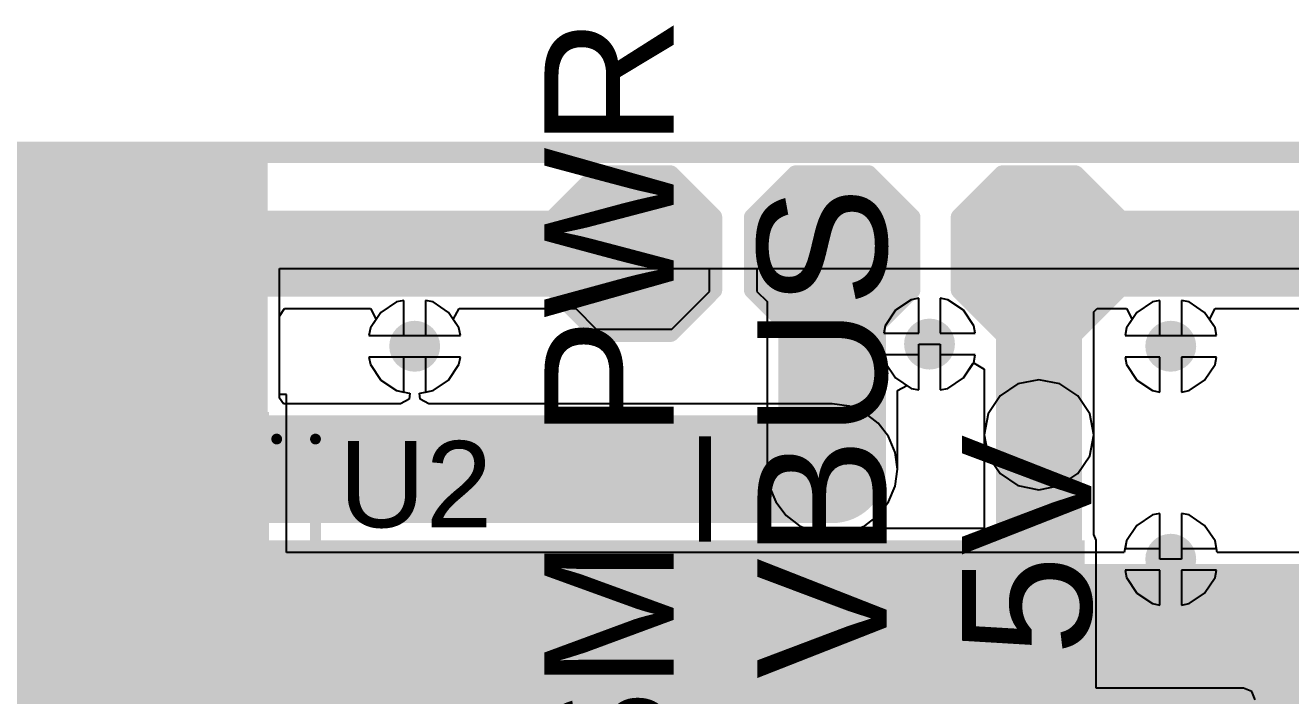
# Model space of a CAD drawing. Header units: millimetres. Extents: x -0.25 to 4.68, y -0.29 to 2.93.
# Drawn here: x 2.709 to 3.297, y 2.623 to 2.934 of the extents above; entities that cross this region are included whole.
import ezdxf

# ---------------------------------------------------------------- set-up
doc = ezdxf.new("R2010")
doc.units = ezdxf.units.MM
doc.header["$MEASUREMENT"] = 0
for name, color, linetype in [('BottomLayer', 5, 'Continuous'), ('BottomSolder', 6, 'Continuous'), ('Mechanical2', 216, 'Continuous'), ('TopLayer', 1, 'Continuous'), ('TopOverlay', 2, 'Continuous'), ('TopPaste', 8, 'Continuous'), ('TopSolder', 216, 'Continuous'), ('ViaHoleLayer', 16, 'Continuous')]:
    doc.layers.add(name, color=color, linetype=linetype)
doc.styles.add('Arial', font='', dxfattribs={"height": 0.2})
doc.styles.get('Arial').set_extended_font_data('Arial')

# ---------------------------------------------------------------- blocks, each defined once
blk = doc.blocks.new('DDPAK_52')
at = {"layer": 'TopLayer'}
for points in [[(-0.2126, 0.32648), (0.2126, 0.32648), (0.2126, 0.05128), (-0.2126, 0.05128)], [(-0.15492, -0.14636), (-0.1128, -0.14636), (-0.1128, -0.2314), (-0.15492, -0.2314)], [(-0.08799, -0.14636), (-0.04587, -0.14636), (-0.04587, -0.2314), (-0.08799, -0.2314)], [(-0.02106, -0.14636), (0.02106, -0.14636), (0.02106, -0.2314), (-0.02106, -0.2314)], [(0.04587, -0.14636), (0.08799, -0.14636), (0.08799, -0.2314), (0.04587, -0.2314)], [(0.1128, -0.14636), (0.15492, -0.14636), (0.15492, -0.2314), (0.1128, -0.2314)]]:
    blk.add_hatch(color=1, dxfattribs=at).paths.add_polyline_path(points)
at = {"layer": 'TopPaste'}
for points in [[(-0.2126, 0.32648), (0.2126, 0.32648), (0.2126, 0.05128), (-0.2126, 0.05128)], [(-0.15492, -0.14636), (-0.1128, -0.14636), (-0.1128, -0.2314), (-0.15492, -0.2314)], [(-0.08799, -0.14636), (-0.04587, -0.14636), (-0.04587, -0.2314), (-0.08799, -0.2314)], [(-0.02106, -0.14636), (0.02106, -0.14636), (0.02106, -0.2314), (-0.02106, -0.2314)], [(0.04587, -0.14636), (0.08799, -0.14636), (0.08799, -0.2314), (0.04587, -0.2314)], [(0.1128, -0.14636), (0.15492, -0.14636), (0.15492, -0.2314), (0.1128, -0.2314)]]:
    blk.add_hatch(color=8, dxfattribs=at).paths.add_polyline_path(points)
at = {"layer": 'TopSolder'}
for points in [[(-0.21457, 0.32844), (0.21457, 0.32844), (0.21457, 0.04931), (-0.21457, 0.04931)], [(-0.15689, -0.14439), (-0.11083, -0.14439), (-0.11083, -0.23337), (-0.15689, -0.23337)], [(-0.08996, -0.14439), (-0.0439, -0.14439), (-0.0439, -0.23337), (-0.08996, -0.23337)], [(-0.02303, -0.14439), (0.02303, -0.14439), (0.02303, -0.23337), (-0.02303, -0.23337)], [(0.0439, -0.14439), (0.08996, -0.14439), (0.08996, -0.23337), (0.0439, -0.23337)], [(0.11083, -0.14439), (0.15689, -0.14439), (0.15689, -0.23337), (0.11083, -0.23337)]]:
    blk.add_hatch(color=216, dxfattribs=at).paths.add_polyline_path(points)
at = {"layer": 'TopOverlay'}
for points, const_width in [([(0.202, 0.35), (-0.202, 0.35)], 0.005), ([(-0.202, 0.332), (-0.202, 0.35)], 0.005), ([(0.202, 0.332), (0.202, 0.35)], 0.005), ([(0.202, 0.35), (0.202, 0.35)], 0.005), ([(-0.202, -0.038), (-0.202, 0.047)], 0.005), ([(0.202, -0.038), (0.202, 0.047)], 0.005), ([(0.202, -0.038), (-0.202, -0.038)], 0.005), ([(-0.162, -0.191), (-0.167, -0.186)], 0.01), ([(-0.167, -0.196), (-0.167, -0.186)], 0.01), ([(-0.167, -0.196), (-0.162, -0.191)], 0.01)]:
    blk.add_lwpolyline(points, dxfattribs=dict(at, const_width=const_width))
for points, const_width in [([(-0.20325, 0.35, 1), (-0.20075, 0.35, 1)], 0.0025), ([(-0.20325, 0.35, 1), (-0.20075, 0.35, 1)], 0.0025), ([(0.20075, 0.35, 1), (0.20325, 0.35, 1)], 0.0025), ([(0.20075, 0.35, 1), (0.20325, 0.35, 1)], 0.0025), ([(0.20075, 0.35, 1), (0.20325, 0.35, 1)], 0.0025), ([(0.20075, 0.35, 1), (0.20325, 0.35, 1)], 0.0025), ([(-0.20325, 0.332, 1), (-0.20075, 0.332, 1)], 0.0025), ([(0.20075, 0.332, 1), (0.20325, 0.332, 1)], 0.0025), ([(-0.20325, 0.047, 1), (-0.20075, 0.047, 1)], 0.0025), ([(0.20075, 0.047, 1), (0.20325, 0.047, 1)], 0.0025), ([(-0.20325, -0.038, 1), (-0.20075, -0.038, 1)], 0.0025), ([(-0.20325, -0.038, 1), (-0.20075, -0.038, 1)], 0.0025), ([(0.20075, -0.038, 1), (0.20325, -0.038, 1)], 0.0025), ([(0.20075, -0.038, 1), (0.20325, -0.038, 1)], 0.0025), ([(-0.1695, -0.186, 1), (-0.1645, -0.186, 1)], 0.005), ([(-0.1695, -0.186, 1), (-0.1645, -0.186, 1)], 0.005), ([(-0.1645, -0.191, 1), (-0.1595, -0.191, 1)], 0.005), ([(-0.1645, -0.191, 1), (-0.1595, -0.191, 1)], 0.005), ([(-0.1695, -0.196, 1), (-0.1645, -0.196, 1)], 0.005), ([(-0.1695, -0.196, 1), (-0.1645, -0.196, 1)], 0.005)]:
    blk.add_lwpolyline(points, format="xyb", close=True, dxfattribs=dict(at, const_width=const_width))
blk = doc.blocks.new('T__________106')
at = {"layer": 'TopLayer'}
blk.add_hatch(color=1, dxfattribs=at).paths.add_polyline_path([(0.015, 0.03), (-0.015, 0.03), (-0.03, 0.015), (-0.03, -0.015), (-0.015, -0.03), (0.015, -0.03), (0.03, -0.015), (0.03, 0.015)])
at = {"layer": 'TopPaste'}
blk.add_hatch(color=8, dxfattribs=at).paths.add_polyline_path([(0.015, 0.03), (-0.015, 0.03), (-0.03, 0.015), (-0.03, -0.015), (-0.015, -0.03), (0.015, -0.03), (0.03, -0.015), (0.03, 0.015)])
at = {"layer": 'TopSolder'}
blk.add_hatch(color=216, dxfattribs=at).paths.add_polyline_path([(0.017, 0.034), (-0.017, 0.034), (-0.034, 0.017), (-0.034, -0.017), (-0.017, -0.034), (0.017, -0.034), (0.034, -0.017), (0.034, 0.017)])
at = {"layer": 'TopOverlay', "const_width": 0.00787}
for points in [[(-0.037, 0.017), (-0.017, 0.037)], [(-0.017, 0.037), (0.017, 0.037)], [(-0.017, 0.037), (0.017, 0.037)], [(0.017, 0.037), (0.037, 0.017)], [(-0.037, -0.017), (-0.037, 0.017)], [(0.037, -0.017), (0.037, 0.017)], [(-0.037, -0.017), (-0.017, -0.037)], [(0.017, -0.037), (0.037, -0.017)], [(-0.017, -0.037), (0.017, -0.037)], [(-0.017, -0.037), (0.017, -0.037)]]:
    blk.add_lwpolyline(points, dxfattribs=at)
at = {"layer": 'TopOverlay', "const_width": 0.00394}
for points in [[(-0.01897, 0.037, 1), (-0.01503, 0.037, 1)], [(-0.01897, 0.037, 1), (-0.01503, 0.037, 1)], [(-0.01897, 0.037, 1), (-0.01503, 0.037, 1)], [(0.01503, 0.037, 1), (0.01897, 0.037, 1)], [(0.01503, 0.037, 1), (0.01897, 0.037, 1)], [(0.01503, 0.037, 1), (0.01897, 0.037, 1)], [(-0.03897, 0.017, 1), (-0.03503, 0.017, 1)], [(-0.03897, 0.017, 1), (-0.03503, 0.017, 1)], [(0.03503, 0.017, 1), (0.03897, 0.017, 1)], [(0.03503, 0.017, 1), (0.03897, 0.017, 1)], [(-0.03897, -0.017, 1), (-0.03503, -0.017, 1)], [(-0.03897, -0.017, 1), (-0.03503, -0.017, 1)], [(0.03503, -0.017, 1), (0.03897, -0.017, 1)], [(0.03503, -0.017, 1), (0.03897, -0.017, 1)], [(-0.01897, -0.037, 1), (-0.01503, -0.037, 1)], [(-0.01897, -0.037, 1), (-0.01503, -0.037, 1)], [(-0.01897, -0.037, 1), (-0.01503, -0.037, 1)], [(0.01503, -0.037, 1), (0.01897, -0.037, 1)], [(0.01503, -0.037, 1), (0.01897, -0.037, 1)], [(0.01503, -0.037, 1), (0.01897, -0.037, 1)]]:
    blk.add_lwpolyline(points, format="xyb", close=True, dxfattribs=at)
blk = doc.blocks.new('T__________108')
at = {"layer": 'TopLayer'}
blk.add_hatch(color=1, dxfattribs=at).paths.add_polyline_path([(0.015, 0.03), (-0.015, 0.03), (-0.03, 0.015), (-0.03, -0.015), (-0.015, -0.03), (0.015, -0.03), (0.03, -0.015), (0.03, 0.015)])
at = {"layer": 'TopPaste'}
blk.add_hatch(color=8, dxfattribs=at).paths.add_polyline_path([(0.015, 0.03), (-0.015, 0.03), (-0.03, 0.015), (-0.03, -0.015), (-0.015, -0.03), (0.015, -0.03), (0.03, -0.015), (0.03, 0.015)])
at = {"layer": 'TopSolder'}
blk.add_hatch(color=216, dxfattribs=at).paths.add_polyline_path([(0.017, 0.034), (-0.017, 0.034), (-0.034, 0.017), (-0.034, -0.017), (-0.017, -0.034), (0.017, -0.034), (0.034, -0.017), (0.034, 0.017)])
at = {"layer": 'TopOverlay', "const_width": 0.00787}
for points in [[(-0.037, 0.017), (-0.017, 0.037)], [(-0.017, 0.037), (0.017, 0.037)], [(-0.017, 0.037), (0.017, 0.037)], [(0.017, 0.037), (0.037, 0.017)], [(-0.037, -0.017), (-0.037, 0.017)], [(0.037, -0.017), (0.037, 0.017)], [(-0.037, -0.017), (-0.017, -0.037)], [(0.017, -0.037), (0.037, -0.017)], [(-0.017, -0.037), (0.017, -0.037)], [(-0.017, -0.037), (0.017, -0.037)]]:
    blk.add_lwpolyline(points, dxfattribs=at)
at = {"layer": 'TopOverlay', "const_width": 0.00394}
for points in [[(-0.01897, 0.037, 1), (-0.01503, 0.037, 1)], [(-0.01897, 0.037, 1), (-0.01503, 0.037, 1)], [(-0.01897, 0.037, 1), (-0.01503, 0.037, 1)], [(0.01503, 0.037, 1), (0.01897, 0.037, 1)], [(0.01503, 0.037, 1), (0.01897, 0.037, 1)], [(0.01503, 0.037, 1), (0.01897, 0.037, 1)], [(-0.03897, 0.017, 1), (-0.03503, 0.017, 1)], [(-0.03897, 0.017, 1), (-0.03503, 0.017, 1)], [(0.03503, 0.017, 1), (0.03897, 0.017, 1)], [(0.03503, 0.017, 1), (0.03897, 0.017, 1)], [(-0.03897, -0.017, 1), (-0.03503, -0.017, 1)], [(-0.03897, -0.017, 1), (-0.03503, -0.017, 1)], [(0.03503, -0.017, 1), (0.03897, -0.017, 1)], [(0.03503, -0.017, 1), (0.03897, -0.017, 1)], [(-0.01897, -0.037, 1), (-0.01503, -0.037, 1)], [(-0.01897, -0.037, 1), (-0.01503, -0.037, 1)], [(-0.01897, -0.037, 1), (-0.01503, -0.037, 1)], [(0.01503, -0.037, 1), (0.01897, -0.037, 1)], [(0.01503, -0.037, 1), (0.01897, -0.037, 1)], [(0.01503, -0.037, 1), (0.01897, -0.037, 1)]]:
    blk.add_lwpolyline(points, format="xyb", close=True, dxfattribs=at)
blk = doc.blocks.new('T__________109')
at = {"layer": 'TopLayer'}
blk.add_hatch(color=1, dxfattribs=at).paths.add_polyline_path([(0.015, 0.03), (-0.015, 0.03), (-0.03, 0.015), (-0.03, -0.015), (-0.015, -0.03), (0.015, -0.03), (0.03, -0.015), (0.03, 0.015)])
at = {"layer": 'TopPaste'}
blk.add_hatch(color=8, dxfattribs=at).paths.add_polyline_path([(0.015, 0.03), (-0.015, 0.03), (-0.03, 0.015), (-0.03, -0.015), (-0.015, -0.03), (0.015, -0.03), (0.03, -0.015), (0.03, 0.015)])
at = {"layer": 'TopSolder'}
blk.add_hatch(color=216, dxfattribs=at).paths.add_polyline_path([(0.017, 0.034), (-0.017, 0.034), (-0.034, 0.017), (-0.034, -0.017), (-0.017, -0.034), (0.017, -0.034), (0.034, -0.017), (0.034, 0.017)])
at = {"layer": 'TopOverlay', "const_width": 0.00787}
for points in [[(-0.037, 0.017), (-0.017, 0.037)], [(-0.017, 0.037), (0.017, 0.037)], [(-0.017, 0.037), (0.017, 0.037)], [(0.017, 0.037), (0.037, 0.017)], [(-0.037, -0.017), (-0.037, 0.017)], [(0.037, -0.017), (0.037, 0.017)], [(-0.037, -0.017), (-0.017, -0.037)], [(0.017, -0.037), (0.037, -0.017)], [(-0.017, -0.037), (0.017, -0.037)], [(-0.017, -0.037), (0.017, -0.037)]]:
    blk.add_lwpolyline(points, dxfattribs=at)
at = {"layer": 'TopOverlay', "const_width": 0.00394}
for points in [[(-0.01897, 0.037, 1), (-0.01503, 0.037, 1)], [(-0.01897, 0.037, 1), (-0.01503, 0.037, 1)], [(-0.01897, 0.037, 1), (-0.01503, 0.037, 1)], [(0.01503, 0.037, 1), (0.01897, 0.037, 1)], [(0.01503, 0.037, 1), (0.01897, 0.037, 1)], [(0.01503, 0.037, 1), (0.01897, 0.037, 1)], [(-0.03897, 0.017, 1), (-0.03503, 0.017, 1)], [(-0.03897, 0.017, 1), (-0.03503, 0.017, 1)], [(0.03503, 0.017, 1), (0.03897, 0.017, 1)], [(0.03503, 0.017, 1), (0.03897, 0.017, 1)], [(-0.03897, -0.017, 1), (-0.03503, -0.017, 1)], [(-0.03897, -0.017, 1), (-0.03503, -0.017, 1)], [(0.03503, -0.017, 1), (0.03897, -0.017, 1)], [(0.03503, -0.017, 1), (0.03897, -0.017, 1)], [(-0.01897, -0.037, 1), (-0.01503, -0.037, 1)], [(-0.01897, -0.037, 1), (-0.01503, -0.037, 1)], [(-0.01897, -0.037, 1), (-0.01503, -0.037, 1)], [(0.01503, -0.037, 1), (0.01897, -0.037, 1)], [(0.01503, -0.037, 1), (0.01897, -0.037, 1)], [(0.01503, -0.037, 1), (0.01897, -0.037, 1)]]:
    blk.add_lwpolyline(points, format="xyb", close=True, dxfattribs=at)

msp = doc.modelspace()

# ---------------------------------------------------------------- hatches: boundary and pattern name
at = {"layer": 'BottomLayer'}
for points in [[(2.29082, 2.76095), (2.82182, 2.76095), (2.82182, 2.86995), (2.29082, 2.86995)], [(2.377, 2.626), (3.201, 2.626), (3.201, 2.695), (2.377, 2.695)]]:
    msp.add_hatch(color=5, dxfattribs=at).paths.add_polyline_path(points)
h = msp.add_hatch(color=5, dxfattribs=at)
edge = h.paths.add_edge_path()
edge.add_arc((2.89, 2.785), 0.01181, 0, 360)
h = msp.add_hatch(color=5, dxfattribs=at)
edge = h.paths.add_edge_path()
edge.add_arc((3.129, 2.786), 0.01181, 0, 360)
h = msp.add_hatch(color=5, dxfattribs=at)
edge = h.paths.add_edge_path()
edge.add_arc((3.241, 2.785), 0.01181, 0, 360)
h = msp.add_hatch(color=5, dxfattribs=at)
edge = h.paths.add_edge_path()
edge.add_arc((2.72282, 2.77495), 0.01181, 0, 360)
h = msp.add_hatch(color=5, dxfattribs=at)
edge = h.paths.add_edge_path()
edge.add_arc((2.74882, 2.77495), 0.01181, 0, 360)
h = msp.add_hatch(color=5, dxfattribs=at)
edge = h.paths.add_edge_path()
edge.add_arc((2.77482, 2.77495), 0.01181, 0, 360)
h = msp.add_hatch(color=5, dxfattribs=at)
edge = h.paths.add_edge_path()
edge.add_arc((2.80082, 2.77495), 0.01181, 0, 360)
h = msp.add_hatch(color=5, dxfattribs=at)
edge = h.paths.add_edge_path()
edge.add_arc((3.17982, 2.74395), 0.01181, 0, 360)
h = msp.add_hatch(color=5, dxfattribs=at)
edge = h.paths.add_edge_path()
edge.add_arc((3.08382, 2.72795), 0.01181, 0, 360)
h = msp.add_hatch(color=5, dxfattribs=at)
edge = h.paths.add_edge_path()
edge.add_arc((3.241, 2.6862), 0.01181, 0, 360)
at = {"layer": 'BottomSolder'}
h = msp.add_hatch(color=6, dxfattribs=at)
edge = h.paths.add_edge_path()
edge.add_arc((2.89, 2.785), 0.00591, 0, 360)
h = msp.add_hatch(color=6, dxfattribs=at)
edge = h.paths.add_edge_path()
edge.add_arc((3.129, 2.786), 0.00591, 0, 360)
h = msp.add_hatch(color=6, dxfattribs=at)
edge = h.paths.add_edge_path()
edge.add_arc((3.241, 2.785), 0.00591, 0, 360)
h = msp.add_hatch(color=6, dxfattribs=at)
edge = h.paths.add_edge_path()
edge.add_arc((2.72282, 2.77495), 0.00591, 0, 360)
h = msp.add_hatch(color=6, dxfattribs=at)
edge = h.paths.add_edge_path()
edge.add_arc((2.74882, 2.77495), 0.00591, 0, 360)
h = msp.add_hatch(color=6, dxfattribs=at)
edge = h.paths.add_edge_path()
edge.add_arc((2.77482, 2.77495), 0.00591, 0, 360)
h = msp.add_hatch(color=6, dxfattribs=at)
edge = h.paths.add_edge_path()
edge.add_arc((2.80082, 2.77495), 0.00591, 0, 360)
h = msp.add_hatch(color=6, dxfattribs=at)
edge = h.paths.add_edge_path()
edge.add_arc((3.17982, 2.74395), 0.00591, 0, 360)
h = msp.add_hatch(color=6, dxfattribs=at)
edge = h.paths.add_edge_path()
edge.add_arc((3.08382, 2.72795), 0.00591, 0, 360)
h = msp.add_hatch(color=6, dxfattribs=at)
edge = h.paths.add_edge_path()
edge.add_arc((3.241, 2.6862), 0.00591, 0, 360)
at = {"layer": 'TopLayer'}
for points in [[(2.44582, 2.29), (2.82182, 2.29), (2.82182, 2.79895), (2.44582, 2.79895)], [(2.76982, 2.293), (3.03182, 2.293), (3.03182, 2.68395), (2.76982, 2.68395)], [(3, 2.161), (3.55782, 2.161), (3.55782, 2.68395), (3, 2.68395)]]:
    msp.add_hatch(color=1, dxfattribs=at).paths.add_polyline_path(points)
h = msp.add_hatch(color=1, dxfattribs=at)
edge = h.paths.add_edge_path()
edge.add_arc((2.89, 2.785), 0.01181, 0, 360)
h = msp.add_hatch(color=1, dxfattribs=at)
edge = h.paths.add_edge_path()
edge.add_arc((3.129, 2.786), 0.01181, 0, 360)
h = msp.add_hatch(color=1, dxfattribs=at)
edge = h.paths.add_edge_path()
edge.add_arc((3.241, 2.785), 0.01181, 0, 360)
h = msp.add_hatch(color=1, dxfattribs=at)
edge = h.paths.add_edge_path()
edge.add_arc((2.72282, 2.77495), 0.01181, 0, 360)
h = msp.add_hatch(color=1, dxfattribs=at)
edge = h.paths.add_edge_path()
edge.add_arc((2.74882, 2.77495), 0.01181, 0, 360)
h = msp.add_hatch(color=1, dxfattribs=at)
edge = h.paths.add_edge_path()
edge.add_arc((2.77482, 2.77495), 0.01181, 0, 360)
h = msp.add_hatch(color=1, dxfattribs=at)
edge = h.paths.add_edge_path()
edge.add_arc((2.80082, 2.77495), 0.01181, 0, 360)
h = msp.add_hatch(color=1, dxfattribs=at)
edge = h.paths.add_edge_path()
edge.add_arc((3.17982, 2.74395), 0.01181, 0, 360)
h = msp.add_hatch(color=1, dxfattribs=at)
edge = h.paths.add_edge_path()
edge.add_arc((3.08382, 2.72795), 0.01181, 0, 360)
h = msp.add_hatch(color=1, dxfattribs=at)
edge = h.paths.add_edge_path()
edge.add_arc((3.241, 2.6862), 0.01181, 0, 360)
at = {"layer": 'TopSolder'}
h = msp.add_hatch(color=216, dxfattribs=at)
edge = h.paths.add_edge_path()
edge.add_arc((2.89, 2.785), 0.00591, 0, 360)
h = msp.add_hatch(color=216, dxfattribs=at)
edge = h.paths.add_edge_path()
edge.add_arc((3.129, 2.786), 0.00591, 0, 360)
h = msp.add_hatch(color=216, dxfattribs=at)
edge = h.paths.add_edge_path()
edge.add_arc((3.241, 2.785), 0.00591, 0, 360)
h = msp.add_hatch(color=216, dxfattribs=at)
edge = h.paths.add_edge_path()
edge.add_arc((2.72282, 2.77495), 0.00591, 0, 360)
h = msp.add_hatch(color=216, dxfattribs=at)
edge = h.paths.add_edge_path()
edge.add_arc((2.74882, 2.77495), 0.00591, 0, 360)
h = msp.add_hatch(color=216, dxfattribs=at)
edge = h.paths.add_edge_path()
edge.add_arc((2.77482, 2.77495), 0.00591, 0, 360)
h = msp.add_hatch(color=216, dxfattribs=at)
edge = h.paths.add_edge_path()
edge.add_arc((2.80082, 2.77495), 0.00591, 0, 360)
h = msp.add_hatch(color=216, dxfattribs=at)
edge = h.paths.add_edge_path()
edge.add_arc((3.17982, 2.74395), 0.00591, 0, 360)
h = msp.add_hatch(color=216, dxfattribs=at)
edge = h.paths.add_edge_path()
edge.add_arc((3.08382, 2.72795), 0.00591, 0, 360)
h = msp.add_hatch(color=216, dxfattribs=at)
edge = h.paths.add_edge_path()
edge.add_arc((3.241, 2.6862), 0.00591, 0, 360)
at = {"layer": 'ViaHoleLayer'}
h = msp.add_hatch(color=16, dxfattribs=at)
edge = h.paths.add_edge_path()
edge.add_arc((2.89, 2.785), 0.00591, 0, 360)
h = msp.add_hatch(color=16, dxfattribs=at)
edge = h.paths.add_edge_path()
edge.add_arc((3.129, 2.786), 0.00591, 0, 360)
h = msp.add_hatch(color=16, dxfattribs=at)
edge = h.paths.add_edge_path()
edge.add_arc((3.241, 2.785), 0.00591, 0, 360)
h = msp.add_hatch(color=16, dxfattribs=at)
edge = h.paths.add_edge_path()
edge.add_arc((2.72282, 2.77495), 0.00591, 0, 360)
h = msp.add_hatch(color=16, dxfattribs=at)
edge = h.paths.add_edge_path()
edge.add_arc((2.74882, 2.77495), 0.00591, 0, 360)
h = msp.add_hatch(color=16, dxfattribs=at)
edge = h.paths.add_edge_path()
edge.add_arc((2.77482, 2.77495), 0.00591, 0, 360)
h = msp.add_hatch(color=16, dxfattribs=at)
edge = h.paths.add_edge_path()
edge.add_arc((2.80082, 2.77495), 0.00591, 0, 360)
h = msp.add_hatch(color=16, dxfattribs=at)
edge = h.paths.add_edge_path()
edge.add_arc((3.17982, 2.74395), 0.00591, 0, 360)
h = msp.add_hatch(color=16, dxfattribs=at)
edge = h.paths.add_edge_path()
edge.add_arc((3.08382, 2.72795), 0.00591, 0, 360)
h = msp.add_hatch(color=16, dxfattribs=at)
edge = h.paths.add_edge_path()
edge.add_arc((3.241, 2.6862), 0.00591, 0, 360)

# ---------------------------------------------------------------- linework, layer by layer
at = {"layer": 'BottomLayer'}
for p, q in [((2.82723, 2.76095), (2.82723, 2.821)), ((2.82723, 2.821), (3.44341, 2.821)), ((2.88149, 2.80555), (2.87428, 2.80072)), ((2.885, 2.80624), (2.88149, 2.80555)), ((2.885, 2.79), (2.885, 2.80624)), ((2.89851, 2.80555), (2.895, 2.80624)), ((2.895, 2.80624), (2.895, 2.79)), ((2.90572, 2.80072), (2.89851, 2.80555)), ((3.12049, 2.80655), (3.11328, 2.80172)), ((3.124, 2.80724), (3.12049, 2.80655)), ((3.124, 2.791), (3.124, 2.80724)), ((3.13751, 2.80655), (3.134, 2.80724)), ((3.134, 2.80724), (3.134, 2.791)), ((3.14472, 2.80172), (3.13751, 2.80655)), ((3.23249, 2.80555), (3.22528, 2.80072)), ((3.236, 2.80624), (3.23249, 2.80555)), ((3.236, 2.79), (3.236, 2.80624)), ((3.24951, 2.80555), (3.246, 2.80624)), ((3.246, 2.80624), (3.246, 2.79)), ((3.25672, 2.80072), (3.24951, 2.80555)), ((2.87428, 2.80072), (2.86945, 2.79351)), ((2.91055, 2.79351), (2.90572, 2.80072)), ((3.11328, 2.80172), (3.10845, 2.79451)), ((3.14955, 2.79451), (3.14472, 2.80172)), ((3.22528, 2.80072), (3.22045, 2.79351)), ((3.26155, 2.79351), (3.25672, 2.80072)), ((2.86945, 2.79351), (2.86876, 2.79)), ((2.91124, 2.79), (2.91055, 2.79351)), ((3.10845, 2.79451), (3.10776, 2.791)), ((3.10776, 2.791), (3.124, 2.791)), ((3.134, 2.791), (3.15024, 2.791)), ((3.15024, 2.791), (3.14955, 2.79451)), ((3.22045, 2.79351), (3.21976, 2.79)), ((3.26224, 2.79), (3.26155, 2.79351)), ((2.86876, 2.79), (2.885, 2.79)), ((2.895, 2.79), (2.91124, 2.79)), ((3.21976, 2.79), (3.236, 2.79)), ((3.246, 2.79), (3.26224, 2.79)), ((2.91124, 2.78), (2.86876, 2.78)), ((2.86876, 2.78), (2.86945, 2.77649)), ((2.91055, 2.77649), (2.91124, 2.78)), ((3.124, 2.781), (3.10776, 2.781)), ((3.10776, 2.781), (3.10845, 2.77749)), ((3.124, 2.76476), (3.124, 2.781)), ((3.15024, 2.781), (3.134, 2.781)), ((3.134, 2.781), (3.134, 2.76476)), ((3.14955, 2.77749), (3.15024, 2.781)), ((3.236, 2.78), (3.21976, 2.78)), ((3.21976, 2.78), (3.22045, 2.77649)), ((3.236, 2.76376), (3.236, 2.78)), ((3.26224, 2.78), (3.246, 2.78)), ((3.246, 2.78), (3.246, 2.76376)), ((3.26155, 2.77649), (3.26224, 2.78)), ((2.86945, 2.77649), (2.87428, 2.76928)), ((2.90572, 2.76928), (2.91055, 2.77649)), ((3.10845, 2.77749), (3.11328, 2.77028)), ((3.14472, 2.77028), (3.14955, 2.77749)), ((3.22045, 2.77649), (3.22528, 2.76928)), ((3.25672, 2.76928), (3.26155, 2.77649)), ((2.87428, 2.76928), (2.88149, 2.76445)), ((2.89851, 2.76445), (2.90572, 2.76928)), ((3.11328, 2.77028), (3.12049, 2.76545)), ((3.13751, 2.76545), (3.14472, 2.77028)), ((3.17007, 2.7675), (3.1618, 2.76197)), ((3.17982, 2.76944), (3.17007, 2.7675)), ((3.18958, 2.7675), (3.17982, 2.76944)), ((3.19785, 2.76197), (3.18958, 2.7675)), ((3.22528, 2.76928), (3.23249, 2.76445)), ((3.24951, 2.76445), (3.25672, 2.76928)), ((2.88149, 2.76445), (2.88743, 2.76327)), ((2.88743, 2.76327), (2.88776, 2.76321)), ((2.88776, 2.76321), (2.88749, 2.76046)), ((2.89224, 2.76321), (2.89257, 2.76327)), ((2.89251, 2.76046), (2.89224, 2.76321)), ((2.89257, 2.76327), (2.89851, 2.76445)), ((3.12049, 2.76545), (3.124, 2.76476)), ((3.134, 2.76476), (3.13751, 2.76545)), ((3.1618, 2.76197), (3.15627, 2.7537)), ((3.20337, 2.7537), (3.19785, 2.76197)), ((3.23249, 2.76445), (3.236, 2.76376)), ((3.246, 2.76376), (3.24951, 2.76445)), ((2.82907, 2.75821), (2.82723, 2.76095)), ((2.88342, 2.75821), (2.82907, 2.75821)), ((2.88749, 2.76046), (2.88342, 2.75821)), ((2.88749, 2.76046), (2.88749, 2.76046)), ((2.88749, 2.76046), (2.88749, 2.76046)), ((2.89658, 2.75821), (2.89251, 2.76046)), ((2.89251, 2.76046), (2.89251, 2.76046)), ((2.89251, 2.76046), (2.89251, 2.76046)), ((3.08382, 2.75821), (2.89658, 2.75821)), ((3.09165, 2.75718), (3.08382, 2.75821)), ((3.09895, 2.75415), (3.09165, 2.75718)), ((3.10522, 2.74934), (3.09895, 2.75415)), ((3.11003, 2.74308), (3.10522, 2.74934)), ((3.15627, 2.7537), (3.15433, 2.74395)), ((3.20531, 2.74395), (3.20337, 2.7537)), ((3.15433, 2.74395), (3.15433, 2.70041)), ((3.20531, 2.69765), (3.20531, 2.74395)), ((3.11305, 2.73578), (3.11003, 2.74308)), ((3.11408, 2.72795), (3.11305, 2.73578)), ((3.11305, 2.72012), (3.11408, 2.72795)), ((3.11003, 2.71282), (3.11305, 2.72012)), ((3.10522, 2.70655), (3.11003, 2.71282)), ((3.10373, 2.70541), (3.10522, 2.70655)), ((3.10543, 2.70041), (3.10373, 2.70541)), ((3.23249, 2.70675), (3.22528, 2.70192)), ((3.236, 2.70744), (3.23249, 2.70675)), ((3.236, 2.6912), (3.236, 2.70744)), ((3.24951, 2.70675), (3.246, 2.70744)), ((3.246, 2.70744), (3.246, 2.6912)), ((3.25672, 2.70192), (3.24951, 2.70675)), ((3.15433, 2.70041), (3.10543, 2.70041)), ((3.20641, 2.695), (3.20531, 2.69765)), ((3.22528, 2.70192), (3.22045, 2.69471)), ((3.26155, 2.69471), (3.25672, 2.70192)), ((3.20641, 2.62641), (3.20641, 2.695)), ((3.22045, 2.69471), (3.21976, 2.6912)), ((3.21976, 2.6912), (3.236, 2.6912)), ((3.246, 2.6912), (3.26224, 2.6912)), ((3.26224, 2.6912), (3.26155, 2.69471)), ((3.236, 2.6812), (3.21976, 2.6812)), ((3.21976, 2.6812), (3.22045, 2.67769)), ((3.236, 2.66496), (3.236, 2.6812)), ((3.26224, 2.6812), (3.246, 2.6812)), ((3.246, 2.6812), (3.246, 2.66496)), ((3.26155, 2.67769), (3.26224, 2.6812)), ((3.22045, 2.67769), (3.22528, 2.67048)), ((3.25672, 2.67048), (3.26155, 2.67769)), ((3.22528, 2.67048), (3.23249, 2.66565)), ((3.24951, 2.66565), (3.25672, 2.67048)), ((3.23249, 2.66565), (3.236, 2.66496)), ((3.246, 2.66496), (3.24951, 2.66565)), ((3.27482, 2.62641), (3.20641, 2.62641)), ((3.27865, 2.62483), (3.27482, 2.62641)), ((3.28023, 2.621), (3.27865, 2.62483))]:
    msp.add_line(p, q, dxfattribs=at)
for points, const_width in [([(3.17982, 2.677), (3.17982, 2.74395)], 0.04), ([(1.82529, 2.72795), (3.08382, 2.72795)], 0.05)]:
    msp.add_lwpolyline(points, dxfattribs=dict(at, const_width=const_width))
for points, const_width in [([(3.16982, 2.74395, 1), (3.18982, 2.74395, 1)], 0.02), ([(3.07132, 2.72795, 1), (3.09632, 2.72795, 1)], 0.025), ([(3.16982, 2.677, 1), (3.18982, 2.677, 1)], 0.02)]:
    msp.add_lwpolyline(points, format="xyb", close=True, dxfattribs=dict(at, const_width=const_width))
at = {"layer": 'Mechanical2', "const_width": 0.01}
msp.add_lwpolyline([(-0.13518, 2.87495), (4.60723, 2.87495)], dxfattribs=at)
at = {"layer": 'TopLayer'}
for p, q in [((3.02682, 2.81045), (3.02682, 2.821)), ((3.02682, 2.821), (3.04882, 2.821)), ((3.04882, 2.821), (3.04882, 2.81045)), ((3.00932, 2.79295), (3.02682, 2.81045)), ((3.04882, 2.81045), (3.05356, 2.80571)), ((2.82723, 2.79895), (2.82958, 2.80246)), ((2.82958, 2.80246), (2.86942, 2.80246)), ((2.86942, 2.80246), (2.87209, 2.79746)), ((2.90791, 2.79746), (2.91058, 2.80246)), ((2.91058, 2.80246), (2.96481, 2.80246)), ((2.96481, 2.80246), (2.97432, 2.79295)), ((3.05356, 2.80571), (3.05356, 2.72795)), ((3.20531, 2.80094), (3.20683, 2.80246)), ((3.20683, 2.80246), (3.22042, 2.80246)), ((3.22042, 2.80246), (3.22309, 2.79746)), ((3.25891, 2.79746), (3.26158, 2.80246)), ((3.26158, 2.80246), (3.33742, 2.80246)), ((2.82723, 2.76255), (2.82723, 2.79895)), ((2.87209, 2.79746), (2.86945, 2.79351)), ((2.91055, 2.79351), (2.90791, 2.79746)), ((3.20531, 2.74395), (3.20531, 2.80094)), ((3.22309, 2.79746), (3.22045, 2.79351)), ((3.26155, 2.79351), (3.25891, 2.79746)), ((2.86945, 2.79351), (2.86876, 2.79)), ((2.91124, 2.79), (2.91055, 2.79351)), ((2.97432, 2.79295), (3.00932, 2.79295)), ((3.22045, 2.79351), (3.21976, 2.79)), ((3.26224, 2.79), (3.26155, 2.79351)), ((2.86876, 2.79), (2.91124, 2.79)), ((3.124, 2.76476), (3.124, 2.786)), ((3.124, 2.786), (3.134, 2.786)), ((3.134, 2.786), (3.134, 2.76476)), ((3.21976, 2.79), (3.26224, 2.79)), ((2.885, 2.78), (2.86876, 2.78)), ((2.86876, 2.78), (2.86945, 2.77649)), ((2.885, 2.76376), (2.885, 2.78)), ((2.91124, 2.78), (2.895, 2.78)), ((2.895, 2.78), (2.895, 2.76376)), ((2.91055, 2.77649), (2.91124, 2.78)), ((3.236, 2.78), (3.21976, 2.78)), ((3.21976, 2.78), (3.22045, 2.77649)), ((3.236, 2.76376), (3.236, 2.78)), ((3.26224, 2.78), (3.246, 2.78)), ((3.246, 2.78), (3.246, 2.76376)), ((3.26155, 2.77649), (3.26224, 2.78)), ((2.86945, 2.77649), (2.87428, 2.76928)), ((2.90572, 2.76928), (2.91055, 2.77649)), ((3.14472, 2.77028), (3.14933, 2.77717)), ((3.14933, 2.77717), (3.1497, 2.77722)), ((3.1497, 2.77722), (3.15433, 2.77444)), ((3.15433, 2.77444), (3.15433, 2.74395)), ((3.22045, 2.77649), (3.22528, 2.76928)), ((3.25672, 2.76928), (3.26155, 2.77649)), ((2.87428, 2.76928), (2.88149, 2.76445)), ((2.89851, 2.76445), (2.90572, 2.76928)), ((3.13751, 2.76545), (3.14472, 2.77028)), ((3.22528, 2.76928), (3.23249, 2.76445)), ((3.24951, 2.76445), (3.25672, 2.76928)), ((2.83042, 2.76255), (2.82723, 2.76255)), ((2.83042, 2.68936), (2.83042, 2.76255)), ((2.88149, 2.76445), (2.885, 2.76376)), ((2.895, 2.76376), (2.89851, 2.76445)), ((3.11408, 2.76443), (3.11849, 2.76679)), ((3.11408, 2.72795), (3.11408, 2.76443)), ((3.11849, 2.76679), (3.12049, 2.76545)), ((3.12049, 2.76545), (3.124, 2.76476)), ((3.134, 2.76476), (3.13751, 2.76545)), ((3.23249, 2.76445), (3.236, 2.76376)), ((3.246, 2.76376), (3.24951, 2.76445)), ((3.15433, 2.74395), (3.15627, 2.73419)), ((3.20337, 2.73419), (3.20531, 2.74395)), ((3.15627, 2.73419), (3.1618, 2.72592)), ((3.19785, 2.72592), (3.20337, 2.73419)), ((3.05356, 2.72795), (3.05459, 2.72012)), ((3.11305, 2.72012), (3.11408, 2.72795)), ((3.1618, 2.72592), (3.17007, 2.7204)), ((3.18958, 2.7204), (3.19785, 2.72592)), ((3.05459, 2.72012), (3.05762, 2.71282)), ((3.11003, 2.71282), (3.11305, 2.72012)), ((3.17007, 2.7204), (3.17982, 2.71846)), ((3.17982, 2.71846), (3.18958, 2.7204)), ((3.05762, 2.71282), (3.06243, 2.70655)), ((3.10522, 2.70655), (3.11003, 2.71282)), ((3.06243, 2.70655), (3.06869, 2.70174)), ((3.09895, 2.70174), (3.10522, 2.70655)), ((3.23249, 2.70675), (3.22528, 2.70192)), ((3.236, 2.70744), (3.23249, 2.70675)), ((3.236, 2.6862), (3.236, 2.70744)), ((3.24951, 2.70675), (3.246, 2.70744)), ((3.246, 2.70744), (3.246, 2.6862)), ((3.25672, 2.70192), (3.24951, 2.70675)), ((3.06869, 2.70174), (3.07599, 2.69872)), ((3.07599, 2.69872), (3.08382, 2.69769)), ((3.08382, 2.69769), (3.09165, 2.69872)), ((3.09165, 2.69872), (3.09895, 2.70174)), ((3.22528, 2.70192), (3.22045, 2.69471)), ((3.26155, 2.69471), (3.25672, 2.70192)), ((3.22045, 2.69471), (3.21939, 2.68936)), ((3.26261, 2.68936), (3.26155, 2.69471)), ((3.21939, 2.68936), (2.83042, 2.68936)), ((3.246, 2.6862), (3.236, 2.6862)), ((3.50887, 2.68936), (3.26261, 2.68936))]:
    msp.add_line(p, q, dxfattribs=at)
for points, const_width in [([(3.08382, 2.72795), (3.08382, 2.82795)], 0.05), ([(2.41895, 2.82795), (2.99182, 2.82795)], 0.04), ([(3.17982, 2.82795), (3.99905, 2.82795)], 0.04), ([(3.17982, 2.74395), (3.17982, 2.82795)], 0.04)]:
    msp.add_lwpolyline(points, dxfattribs=dict(at, const_width=const_width))
for points, const_width in [([(3.07132, 2.82795, 1), (3.09632, 2.82795, 1)], 0.025), ([(2.98182, 2.82795, 1), (3.00182, 2.82795, 1)], 0.02), ([(3.16982, 2.82795, 1), (3.18982, 2.82795, 1)], 0.02), ([(3.16982, 2.82795, 1), (3.18982, 2.82795, 1)], 0.02), ([(3.16982, 2.74395, 1), (3.18982, 2.74395, 1)], 0.02), ([(3.07132, 2.72795, 1), (3.09632, 2.72795, 1)], 0.025)]:
    msp.add_lwpolyline(points, format="xyb", close=True, dxfattribs=dict(at, const_width=const_width))

# ---------------------------------------------------------------- block references
for name, p in [('T__________106', (2.99182, 2.82795)), ('T__________108', (3.08382, 2.82795)), ('T__________109', (3.17982, 2.82795))]:
    msp.add_blockref(name, p)
at = {"rotation": 270}
msp.add_blockref('DDPAK_52', (2.49394, 2.53995), dxfattribs=at)

# ---------------------------------------------------------------- texts
at = {"layer": 'TopOverlay', "style": 'Arial'}
for s, p in [('GSM_PWR', (3.01023, 2.5047)), ('VBUS', (3.10912, 2.63074)), ('5V', (3.20412, 2.64142))]:
    msp.add_text(s, height=0.06, rotation=90, dxfattribs=at).set_placement(p)
msp.add_text('U2', height=0.04, dxfattribs=at).set_placement((2.85468, 2.70101))

doc.saveas('drawing.dxf')
